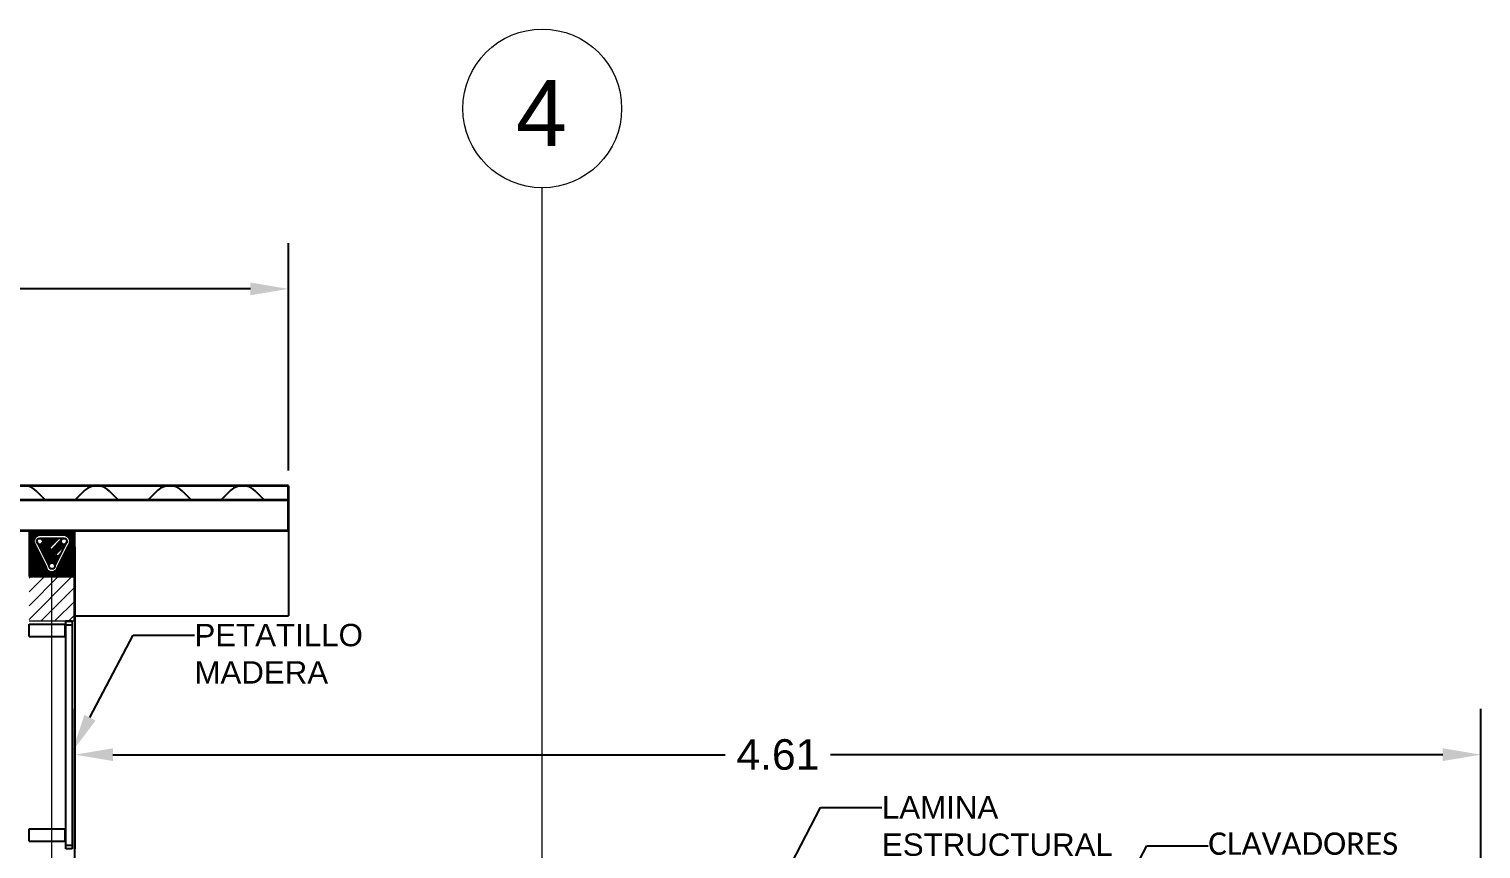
# Model space of a CAD drawing. Header units: inches. Extents: x -6 to 158, y 10 to 161.
# Drawn here: x 71.078 to 75.835, y 40.303 to 42.988 of the extents above; entities that cross this region are included whole.
import ezdxf
from ezdxf import colors
from ezdxf.entities.mleader import LeaderData, LeaderLine
from ezdxf.math import Vec2, Vec3

# ---------------------------------------------------------------- set-up
doc = ezdxf.new("R2010")
doc.units = ezdxf.units.IN
doc.header["$MEASUREMENT"] = 0
doc.linetypes.add('Grid Line', pattern=[22.225, 12.7, -3.175, 3.175, -3.175])
for name, color, linetype in [('2 Ejes 2', 2, 'Continuous'), ('3', 3, 'Continuous'), ('4', 4, 'Continuous'), ('5', 5, 'Continuous'), ('A-WALL-PATT', 9, 'Continuous'), ('Dim', 2, 'Continuous'), ('Paredes', 5, 'Continuous'), ('TEXTO', 2, 'Continuous'), ('Texturas', 1, 'Continuous')]:
    doc.layers.add(name, color=color, linetype=linetype)
for name, color, linetype, lineweight in [('A-WALL', 5, 'Continuous', 9), ('S-GRID', 1, 'Continuous', 9), ('S-GRID-IDEN', 1, 'Continuous', 9)]:
    doc.layers.add(name, color=color, linetype=linetype, lineweight=lineweight)
doc.styles.add('Arial_1', font='arial.ttf', dxfattribs={"height": 450})
doc.styles.add('style1', font='micross.ttf')
doc.dimstyles.new('1-50', dxfattribs={"dimscale": 0.05, "dimtxt": 2, "dimasz": 2.5, "dimexe": 3, "dimexo": 1, "dimgap": 1, "dimtad": 0, "dimtih": 1, "dimtoh": 1, "dimzin": 1, "dimdsep": 46, "dimtxsty": 'style1', "dimcen": 2.5, "dimclrd": 124, "dimclre": 124, "dimclrt": 1, "dimadec": 0, "dimazin": 0, "dimtfac": 1, "dimtmove": 2, "dimatfit": 3, "dimfxl": 1, "dimtolj": 1, "dimtzin": 0, "dimlwd": -1, "dimlwe": -1, "dimarcsym": 0})

# ---------------------------------------------------------------- blocks, each defined once
blk = doc.blocks.new('VT')
at = {"layer": 'Texturas'}
h = blk.add_hatch(dxfattribs=at)
h.set_pattern_fill('ANSI31', color=253, scale=0.001, style=0)
h.set_pattern_definition([(45, (-93.2918927, 72.453712), (-0.00224506403, 0.00224506403), [])])
h.paths.add_polyline_path([(0.15, 0.0589), (0.1081, 0.0589), (0.0948, 0.0323, -0.871347), (0.0552, 0.0323), (0.0419, 0.0589), (0, 0.0589), (0, 0), (0.15, 0)])
h.paths.add_polyline_path([(0.15, 0.15), (0, 0.15), (0, 0.0589), (0.0419, 0.0589), (0.0209, 0.1008, -0.669849), (0.035, 0.135), (0.115, 0.135, -0.669849), (0.1291, 0.1008), (0.1081, 0.0589), (0.15, 0.0589)])
h.paths.add_polyline_path([(0.1067, 0.0784), (0.0938, 0.0655), (0.0867, 0.0726), (0.1209, 0.1067), (0.121, 0.107, -0.618034), (0.105, 0.115, -0.198912), (0.1079, 0.1221), (0.0726, 0.0867), (0.0655, 0.0938), (0.0967, 0.125), (0.035, 0.125, -0.414214), (0.045, 0.115, -0.618034), (0.029, 0.107), (0.0531, 0.0589), (0.0969, 0.0589)])
h.paths.add_polyline_path([(0.0969, 0.0589), (0.0531, 0.0589), (0.065, 0.035, -1), (0.085, 0.035)])
at = {"layer": '3'}
for p, q in [((0.115, 0.135), (0.035, 0.135)), ((0.0967, 0.125), (0.0655, 0.0938)), ((0.1079, 0.1221), (0.0726, 0.0867)), ((0.1221, 0.1079), (0.0867, 0.0726)), ((0.0726, 0.0867), (0.0655, 0.0938)), ((0.0867, 0.0726), (0.0938, 0.0655)), ((0.1067, 0.0784), (0.0938, 0.0655)), ((0.075, 0.015), (0.075, 0.015))]:
    blk.add_line(p, q, dxfattribs=at)
for points in [[(0.0209, 0.1008), (0.0552, 0.0323)], [(0.025, 0.115), (0.065, 0.035)], [(0.115, 0.125), (0.035, 0.125)], [(0.085, 0.035), (0.125, 0.115)], [(0.0948, 0.0323), (0.1291, 0.1008)], [(0.075, 0.025), (0.075, 0.025)]]:
    blk.add_lwpolyline(points, dxfattribs=at)
for centre, start, end in [((0.035, 0.115), 90, 225.2645), ((0.115, 0.115), 314.7355, 90), ((0.075, 0.035), 187.8656, 352.1344)]:
    blk.add_arc(centre, 0.02, start, end, dxfattribs=at)
at = {"layer": '4'}
for centre in [(0.035, 0.115), (0.115, 0.115), (0.075, 0.035)]:
    blk.add_circle(centre, 0.01, dxfattribs=at)
at = {"layer": '5'}
blk.add_lwpolyline([(0, 0), (0.15, 0), (0.15, 0.15), (0, 0.15)], close=True, dxfattribs=at)
blk = doc.blocks.new('*D621')
at = {"layer": 'Defpoints', "color": 0, "transparency": 16777216}
for p in [(66.2096, 42.137), (66.2096, 41.4926), (71.9283, 41.4926)]:
    blk.add_point(p, dxfattribs=at)
at = {"layer": 'Dim', "color": 124, "transparency": 16777216}
for p, q in [((66.2096, 41.5426), (66.2096, 42.287)), ((71.9283, 41.5426), (71.9283, 42.287)), ((66.3346, 42.137), (68.8895, 42.137)), ((71.8033, 42.137), (69.2484, 42.137))]:
    blk.add_line(p, q, dxfattribs=at)
for points in [[(66.3346, 42.1579), (66.3346, 42.1162), (66.2096, 42.137)], [(71.8033, 42.1579), (71.8033, 42.1162), (71.9283, 42.137)]]:
    blk.add_solid(points, dxfattribs=at)
at = {"layer": 'Dim', "color": 1, "transparency": 16777216, "insert": (69.069, 42.137), "char_height": 0.1, "attachment_point": 5, "style": 'style1'}
blk.add_mtext('\\A1;5.72', dxfattribs=at)
blk = doc.blocks.new('*D623')
at = {"layer": 'Defpoints', "color": 0, "transparency": 16777216}
for p in [(75.8346, 40.6117), (71.2283, 40.0573), (75.8346, 40.0573)]:
    blk.add_point(p, dxfattribs=at)
at = {"layer": 'Dim', "color": 124, "transparency": 16777216}
for p, q in [((71.2283, 40.1073), (71.2283, 40.7617)), ((75.8346, 40.1073), (75.8346, 40.7617)), ((71.3533, 40.6117), (73.3592, 40.6117)), ((75.7096, 40.6117), (73.7037, 40.6117))]:
    blk.add_line(p, q, dxfattribs=at)
for points in [[(71.3533, 40.6326), (71.3533, 40.5909), (71.2283, 40.6117)], [(75.7096, 40.6326), (75.7096, 40.5909), (75.8346, 40.6117)]]:
    blk.add_solid(points, dxfattribs=at)
at = {"layer": 'Dim', "color": 1, "transparency": 16777216, "insert": (73.5315, 40.6117), "char_height": 0.1, "attachment_point": 5, "style": 'style1'}
blk.add_mtext('\\A1;4.61', dxfattribs=at)
blk = doc.blocks.new('Grid - M_Grid Head - Circle-10837-Section 2')
at = {"layer": 'S-GRID-IDEN'}
blk.add_circle((-13843.7, 10530.4), 325, dxfattribs=at)

msp = doc.modelspace()

# ---------------------------------------------------------------- hatches: boundary and pattern name
at = {"layer": 'A-WALL-PATT', "lineweight": 18}
h = msp.add_hatch(dxfattribs=at)
h.set_pattern_fill('ANSI31', color=256, scale=0.01, style=0)
h.set_pattern_definition([(45, (-3073.47536, -1566.303653), (-0.0224506403, 0.0224506403), [])])
h.paths.add_polyline_path([(71.1533, 41.195), (71.0783, 41.195), (71.0783, 41.0499), (71.1533, 41.0499)])
h.paths.add_polyline_path([(71.2283, 41.195), (71.1533, 41.195), (71.1533, 41.0499), (71.1983, 41.0499), (71.2201, 41.0499), (71.2283, 41.0499)])

# ---------------------------------------------------------------- linework, layer by layer
at = {"layer": '3'}
for p, q in [((71.9283, 41.345), (71.9283, 41.0661)), ((71.1983, 40.3179), (71.1983, 41.0499)), ((71.1983, 41.0374), (71.1983, 41.0481)), ((71.2201, 41.0499), (71.2201, 40.3179)), ((71.2201, 41.0481), (71.2201, 41.0374)), ((71.2283, 41.0661), (71.9283, 41.0661)), ((71.2283, 41.0499), (71.2283, 40.3029)), ((71.0792, 40.9991), (71.0792, 41.0395)), ((71.0792, 41.0395), (71.196, 41.0395)), ((71.196, 41.0395), (71.196, 40.9991)), ((71.1983, 41.0349), (71.1983, 41.0374)), ((71.1983, 41.0374), (71.2201, 41.0374)), ((71.2201, 41.0374), (71.2201, 41.0349)), ((71.0792, 40.9991), (71.196, 40.9991)), ((71.0792, 40.3285), (71.0792, 40.369)), ((71.0792, 40.369), (71.196, 40.369)), ((71.196, 40.369), (71.196, 40.3285)), ((71.0792, 40.3285), (71.196, 40.3285)), ((71.1983, 40.3155), (71.1983, 40.3179)), ((71.1983, 40.3048), (71.1983, 40.3155)), ((71.1983, 40.3155), (71.2201, 40.3155)), ((71.1983, 40.303), (71.1983, 40.3048)), ((71.1983, 40.3048), (71.2201, 40.3048)), ((71.2201, 40.3179), (71.2201, 40.3155)), ((71.2201, 40.3155), (71.2201, 40.3048)), ((71.2201, 40.3048), (71.2201, 40.303))]:
    msp.add_line(p, q, dxfattribs=at)
at = {"layer": 'A-WALL', "lineweight": 35}
for p, q in [((71.9283, 41.4926), (66.2096, 41.4926)), ((71.9283, 41.345), (71.9283, 41.4926)), ((71.9283, 41.4451), (66.2096, 41.4451)), ((71.9283, 41.345), (66.2096, 41.345)), ((71.2283, 41.0499), (71.2283, 41.292))]:
    msp.add_line(p, q, dxfattribs=at)
at = {"layer": 'A-WALL'}
for p, q in [((71.0783, 41.0499), (71.1983, 41.0499)), ((71.2201, 41.0499), (71.1983, 41.0499)), ((71.1983, 41.0481), (71.1983, 41.0498)), ((71.1983, 41.0481), (71.2201, 41.0481)), ((71.2201, 41.0499), (71.2283, 41.0499)), ((71.2201, 41.0498), (71.2201, 41.0481))]:
    msp.add_line(p, q, dxfattribs=at)
at = {"layer": 'Paredes'}
for p, q in [((71.261, 41.4775), (71.2286, 41.4451)), ((71.5, 41.4775), (71.4676, 41.4451)), ((71.739, 41.4775), (71.7066, 41.4451)), ((71.1042, 41.4736), (71.1327, 41.4451)), ((71.2286, 41.4451), (71.1327, 41.4451)), ((71.3432, 41.4736), (71.3717, 41.4451)), ((71.4676, 41.4451), (71.3717, 41.4451)), ((71.5822, 41.4736), (71.6107, 41.4451)), ((71.7066, 41.4451), (71.6107, 41.4451)), ((71.8212, 41.4736), (71.8497, 41.4451)), ((71.9283, 41.4451), (71.8497, 41.4451))]:
    msp.add_line(p, q, dxfattribs=at)
for centre in [(71.0612, 41.4344), (71.3002, 41.4344), (71.5392, 41.4344), (71.7782, 41.4344)]:
    msp.add_arc(centre, 0.0582, 42.3058, 132.3058, dxfattribs=at)
at = {"layer": 'S-GRID', "color": 253, "linetype": 'Grid Line'}
msp.add_line((72.7596, 32.2625), (72.7596, 42.468), dxfattribs=at)
at = {"layer": 'S-GRID', "linetype": 'Grid Line'}
msp.add_line((71.1533, 32.2625), (71.1533, 41.195), dxfattribs=at)

# ---------------------------------------------------------------- block references
msp.add_blockref('VT', (71.0783, 41.195))
at = {"layer": 'S-GRID-IDEN', "color": 253, "xscale": 0.0008000000000000003, "yscale": 0.0008000000000000003, "zscale": 0.0008000000000000003}
msp.add_blockref('Grid - M_Grid Head - Circle-10837-Section 2', (83.8346, 34.3036), dxfattribs=at)

# ---------------------------------------------------------------- texts
at = {"layer": '2 Ejes 2', "color": 253, "insert": (72.673, 42.821), "char_height": 0.216, "width": 0.203949, "attachment_point": 1, "style": 'Arial_1'}
msp.add_mtext('4', dxfattribs=at)

# ---------------------------------------------------------------- dimensions: what is measured, and where the dimension line sits
at = {"layer": 'Dim'}
for base, p1, p2, picture, middle in [((66.2096, 42.137), (71.9283, 41.4926), (66.2096, 41.4926), '*D621', (69.069, 42.137)), ((75.8346, 40.6117), (71.2283, 40.0573), (75.8346, 40.0573), '*D623', (73.5315, 40.6117))]:
    dim = msp.add_linear_dim(base=base, p1=p1, p2=p2, dimstyle='1-50', override={"dimfxl": 1.25}, dxfattribs=at)
    dim.commit()
    dim.dimension.update_dxf_attribs({"geometry": picture, "text_midpoint": middle})

# ---------------------------------------------------------------- leaders
at = {"layer": 'TEXTO'}
ml = msp.add_multileader_mtext('Standard', dxfattribs=at)
ml.set_content('{\\C3;PETATILLO MADERA}', color=256, style='style1')
ml.set_leader_properties(color=1, linetype='ByLayer', lineweight=-1)
ml.build(insert=Vec2(0, 0))
ml.multileader.update_dxf_attribs({"text_right_attachment_type": 2, "dogleg_length": 5, "arrow_head_size": 0.125, "scale": 0.05})
ctx = ml.context
ctx.base_point, ctx.scale, ctx.char_height, ctx.arrow_head_size, ctx.landing_gap_size, ctx.plane_origin = Vec3(71.6201, 41.0034), 0.05, 0.0733, 0.125, 0, Vec3(70.685, 41.3419)
ctx.right_attachment = 2
notes = []
notes.append((ctx, [(0, (1, 1, 0), (71.4191, 41.0034), (1, 0), 0.201, [(0, [(71.2201, 40.6221)], 0, [])])]))
ctx.mtext.insert, ctx.mtext.width, ctx.mtext.flow_direction = Vec3(71.6201, 41.0401), 0.91963, 5
ml = msp.add_multileader_mtext('Standard', dxfattribs=at)
ml.set_content('{\\C3;LAMINA ESTRUCTURAL ESMALTADA}', color=256, style='style1')
ml.set_leader_properties(color=1, linetype='ByLayer', lineweight=-1)
ml.build(insert=Vec2(0, 0))
ml.multileader.update_dxf_attribs({"text_right_attachment_type": 2, "dogleg_length": 5, "arrow_head_size": 0.125, "scale": 0.05})
ctx = ml.context
ctx.base_point, ctx.scale, ctx.char_height, ctx.arrow_head_size, ctx.landing_gap_size, ctx.plane_origin = Vec3(73.8722, 40.4386), 0.05, 0.0733, 0.125, 0, Vec3(72.937, 40.7771)
ctx.right_attachment = 2
notes.append((ctx, [(0, (1, 1, 0), (73.6712, 40.4386), (1, 0), 0.201, [(0, [(73.4722, 40.0573)], 0, [])])]))
ctx.mtext.insert, ctx.mtext.width, ctx.mtext.flow_direction = Vec3(73.8722, 40.4759), 0.91963, 5
ml = msp.add_multileader_mtext('Standard', dxfattribs=at)
ml.set_content('{\\fCalibri|b0|i0|c0|p34;\\C3;CLAVADORES HG- RT 2x2 @ 61 cm}', color=256, style='style1')
ml.set_leader_properties(color=1, linetype='ByLayer', lineweight=-1)
ml.build(insert=Vec2(0, 0))
ml.multileader.update_dxf_attribs({"text_right_attachment_type": 2, "dogleg_length": 5, "arrow_head_size": 0.125, "scale": 0.05})
ctx = ml.context
ctx.base_point, ctx.scale, ctx.char_height, ctx.arrow_head_size, ctx.landing_gap_size, ctx.plane_origin = Vec3(74.9412, 40.3136), 0.05, 0.0733, 0.125, 0, Vec3(74.0061, 40.6521)
ctx.right_attachment = 2
notes.append((ctx, [(0, (1, 1, 0), (74.7402, 40.3136), (1, 0), 0.201, [(0, [(74.5412, 39.9323)], 0, [])])]))
ctx.mtext.insert, ctx.mtext.width, ctx.mtext.flow_direction = Vec3(74.9412, 40.3571), 0.965014, 5
for ctx, leaders in notes:
    for number, flags, end, landing, length, lines in leaders:
        leader = LeaderData()
        leader.index, (leader.has_last_leader_line, leader.has_dogleg_vector, leader.attachment_direction) = number, flags
        leader.last_leader_point, leader.dogleg_vector, leader.dogleg_length = Vec3(end), Vec3(landing), length
        for number, points, colour, breaks in lines:
            line = LeaderLine()
            line.index, line.vertices, line.color, line.breaks = number, Vec3.list(points), colors.encode_raw_color(colour), breaks
            leader.lines.append(line)
        ctx.leaders.append(leader)

doc.saveas('drawing.dxf')
